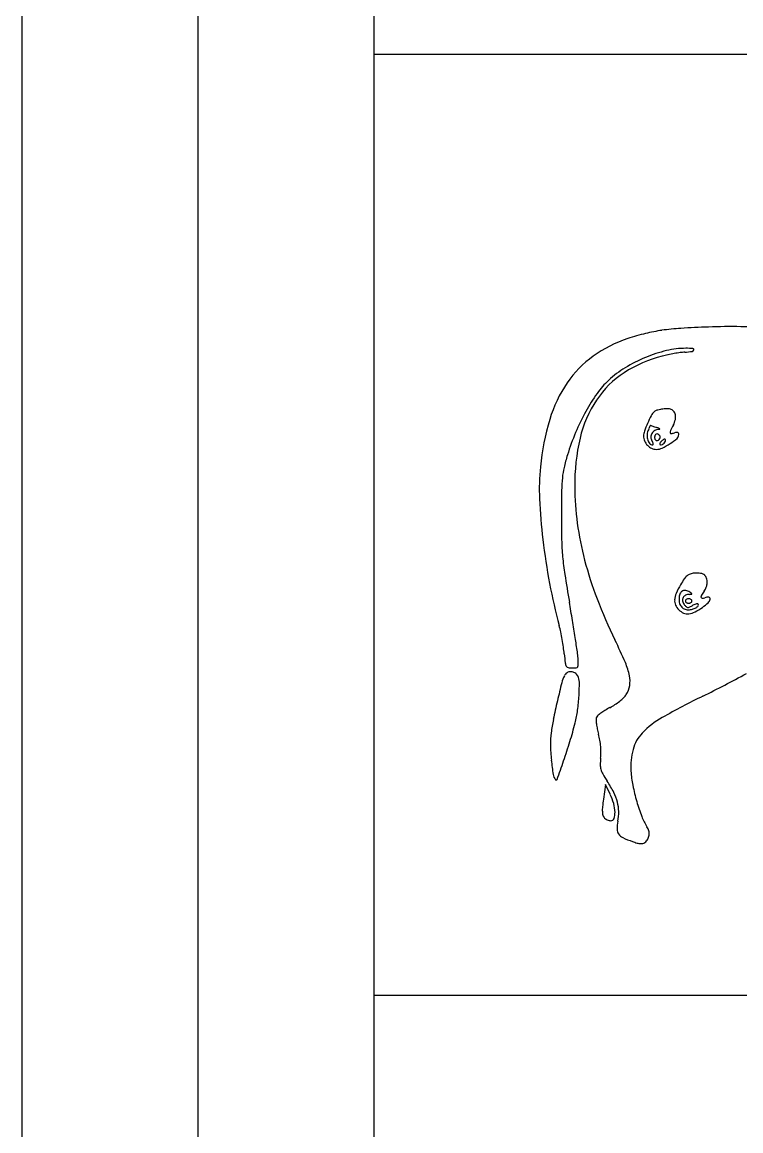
# Model space of a CAD drawing. Header units: millimetres. Extents: x 56222 to 3066687, y -650199 to -121287.
# Drawn here: x 140514.61 to 140518.69, y -185770.06 to -185763.76 of the extents above; entities that cross this region are included whole.
import ezdxf

# ---------------------------------------------------------------- set-up
doc = ezdxf.new("R2010")
doc.units = ezdxf.units.MM
doc.header["$MEASUREMENT"] = 0
doc.layers.add('$TD_AUDIT_GENERATED_(A0BDF17)', color=32, linetype='Continuous', lineweight=30)
doc.layers.add('FURNITURE', color=32, linetype='Continuous', lineweight=9)

msp = doc.modelspace()

# ---------------------------------------------------------------- linework, layer by layer
at = {"layer": '$TD_AUDIT_GENERATED_(A0BDF17)', "linetype": 'Continuous', "lineweight": 25, "ltscale": 2}
for p, q in [((140533.1086, -185763.9436), (140516.608, -185763.9436)), ((140517.9229, -185768.0939), (140517.9112, -185768.1783)), ((140517.9498, -185768.1501), (140517.9229, -185768.0939)), ((140516.608, -185769.2909), (140551.6091, -185769.2909))]:
    msp.add_line(p, q, dxfattribs=at)
for centre, radius, start, end in [((140518.3762, -185766.4343), 0.9314, 98.19646, 103.97821), ((140518.4367, -185766.8541), 1.3556, 93.6008, 98.19645), ((140518.7064, -185771.1402), 5.6502, 92.00941, 93.60083), ((140518.6303, -185768.9699), 3.4786, 88.97641, 92.00947), ((140518.647, -185768.0367), 2.5452, 85.14297, 88.97639), ((140518.2739, -185766.2454), 0.7215, 108.08386, 125.70008), ((140518.5066, -185766.9578), 1.471, 103.97827, 108.08387), ((140518.4602, -185766.4149), 0.8097, 103.54838, 112.50648), ((140518.44, -185766.4307), 0.7959, 101.70685, 104.11319), ((140518.3821, -185766.091), 0.4765, 90.22361, 103.5484), ((140518.5103, -185766.7696), 1.1421, 99.8711, 101.70682), ((140518.4959, -185766.6868), 1.058, 98.01264, 99.87105), ((140518.3961, -185765.9778), 0.342, 93.70016, 98.01264), ((140518.3339, -185765.0169), 0.6208, 273.70007, 277.59443), ((140518.3823, -185766.1371), 0.5226, 85.83023, 90.22359), ((140518.4144, -185765.6206), 0.0119, 277.59436, 344.09538), ((140518.4198, -185765.6221), 0.00624, 344.09545, 85.83027), ((140518.2071, -185766.1524), 0.6071, 125.7, 145.75171), ((140518.4206, -185766.3531), 0.716, 104.11322, 123.10239), ((140518.471, -185766.4412), 0.8381, 112.50641, 121.33682), ((140518.3313, -185766.2162), 0.5526, 123.10235, 146.16185), ((140518.3432, -185766.2312), 0.5922, 121.33683, 132.79194), ((140518.3228, -185766.2312), 0.7471, 145.75173, 163.52286), ((140518.2681, -185766.1501), 0.4817, 132.79202, 144.59185), ((140518.7355, -185766.4823), 1.0552, 144.59192, 151.1576), ((140518.4121, -185766.2704), 0.6498, 146.16187, 167.12298), ((140518.2234, -185765.999), 0.0332, 105.42108, 133.78642), ((140518.2817, -185766.2107), 0.2527, 99.06918, 105.4212), ((140518.2806, -185766.2032), 0.2452, 92.27549, 99.06924), ((140518.2738, -185766.0344), 0.0762, 76.04596, 92.27543), ((140518.2835, -185765.9954), 0.036, 41.00089, 76.04595), ((140519.0224, -185766.4381), 1.4766, 163.52293, 174.19674), ((140518.9049, -185766.5756), 1.2485, 151.15765, 157.26691), ((140518.7792, -185766.3126), 0.674, 152.13393, 156.2471), ((140518.2617, -185766.0391), 0.0886, 133.78644, 152.13382), ((140518.1958, -185765.9917), 0.1276, 332.65339, 347.24544), ((140518.2778, -185766.0004), 0.0436, 10.61335, 41.00085), ((140518.2539, -185766.0048), 0.068, 347.24552, 10.6133), ((140519.0114, -185766.6202), 1.364, 157.26693, 162.98386), ((140518.2192, -185766.1128), 0.0794, 160.28608, 179.99773), ((140518.7892, -185766.3171), 0.685, 156.24713, 160.28607), ((140518.2334, -185766.1098), 0.0738, 159.18094, 179.64446), ((140518.4721, -185766.2006), 0.3292, 156.89148, 159.18094), ((140518.3244, -185766.1375), 0.1685, 153.11308, 156.89151), ((140518.365, -185766.1581), 0.214, 150.7275, 153.11298), ((140518.1796, -185766.0542), 0.00149, 70.05707, 150.72778), ((140518.2066, -185765.9796), 0.0778, 250.05672, 251.94996), ((140520.5912, -185758.6622), 7.774, 251.95013, 252.02118), ((140518.2253, -185766.1206), 0.0445, 119.96883, 149.48108), ((140519.7629, -185761.2147), 5.0905, 252.02113, 252.14948), ((140520.6976, -185758.3122), 8.1397, 252.14946, 252.23976), ((140518.2288, -185766.1267), 0.0515, 93.50241, 119.96891), ((140518.1604, -185766.2337), 0.1782, 68.34816, 72.23978), ((140518.2248, -185766.0612), 0.014, 273.50247, 295.44818), ((140518.2207, -185766.0817), 0.0146, 44.0969, 68.3482), ((140518.2302, -185766.0726), 0.00151, 295.4481, 44.09681), ((140518.3127, -185766.0919), 0.0217, 154.70517, 187.09953), ((140518.2963, -185766.094), 0.00517, 187.09955, 276.83503), ((140519.2044, -185766.5133), 1.0079, 152.65334, 154.70516), ((140518.2853, -185766.0029), 0.0969, 276.83505, 287.60651), ((140518.3354, -185766.1606), 0.0685, 97.9675, 107.60652), ((140518.328, -185766.1076), 0.015, 68.28013, 97.9675), ((140518.3305, -185766.1014), 0.00834, 24.98578, 68.27993), ((140518.9584, -185766.3953), 1.2102, 167.12306, 180.28363), ((140518.2142, -185766.1128), 0.0744, 179.99771, 202.52553), ((140518.2195, -185766.1106), 0.0801, 202.52547, 223.83563), ((140518.2461, -185766.1099), 0.0864, 179.64438, 197.81913), ((140518.2225, -185766.1175), 0.0617, 197.81911, 219.56565), ((140518.1903, -185766.144), 0.0199, 219.56573, 269.99771), ((140518.2218, -185766.1185), 0.0404, 149.48101, 180.73928), ((140518.2218, -185766.1185), 0.0405, 180.73928, 211.98294), ((140518.1189, -185766.1828), 0.0809, 24.40799, 31.98294), ((140518.169, -185766.1601), 0.0259, 6.68626, 24.40796), ((140518.1866, -185766.158), 0.00811, 331.13557, 6.6864), ((140518.231, -185766.1202), 0.0288, 156.3333, 179.99771), ((140518.232, -185766.1202), 0.0298, 179.99771, 193.92633), ((140518.2234, -185766.1224), 0.0209, 193.92628, 212.09876), ((140518.2155, -185766.1134), 0.0118, 110.46035, 156.33329), ((140518.2179, -185766.1258), 0.0144, 212.0987, 234.34776), ((140518.214, -185766.1313), 0.00769, 234.34774, 269.99766), ((140518.2158, -185766.1143), 0.0127, 66.67692, 110.46039), ((140518.214, -185766.1193), 0.0197, 269.99772, 301.74083), ((140518.2079, -185766.1326), 0.0327, 44.99778, 66.67687), ((140518.2122, -185766.1164), 0.023, 301.74074, 329.95553), ((140518.2222, -185766.1183), 0.0125, 1.7173, 44.99774), ((140518.2347, -185766.1584), 0.00335, 163.5637, 224.99774), ((140518.2526, -185766.1637), 0.022, 148.23416, 163.56378), ((140518.2158, -185766.1185), 0.0189, 329.95565, 1.71742), ((140518.2681, -185766.1732), 0.0402, 136.77537, 148.23413), ((140518.2944, -185766.198), 0.0764, 129.68786, 136.77538), ((140518.2325, -185766.1317), 0.0323, 284.35633, 306.59881), ((140518.2979, -185766.2022), 0.0819, 122.70381, 129.68784), ((140518.0936, -185765.8583), 0.3574, 295.27354, 303.44298), ((140518.2271, -185766.1245), 0.0413, 306.59888, 325.97926), ((140518.2615, -185766.1455), 0.0145, 97.52953, 122.70393), ((140518.2601, -185766.1351), 0.00396, 39.95234, 97.52925), ((140518.2452, -185766.1367), 0.0194, 325.97916, 359.99777), ((140518.2582, -185766.1367), 0.00648, 359.99785, 39.95251), ((140518.0802, -185765.838), 0.3817, 303.44301, 310.83344), ((140518.3111, -185766.1052), 0.0286, 310.83343, 359.99771), ((140518.3222, -185766.1052), 0.0174, 359.99777, 24.98581), ((140518.7894, -185766.5523), 1.1319, 162.98387, 166.74053), ((140518.2176, -185766.1124), 0.0775, 223.83557, 245.54123), ((140518.2129, -185766.1228), 0.0661, 245.54119, 269.9978), ((140518.1903, -185766.16), 0.00391, 269.9978, 331.13552), ((140518.2129, -185766.1109), 0.078, 269.9977, 295.27354), ((140518.2384, -185766.1547), 0.00858, 224.99776, 284.35639), ((140518.7784, -185766.4133), 1.2313, 174.19673, 182.65548), ((140518.1233, -185766.3953), 0.4475, 166.74051, 174.25273), ((140518.5344, -185766.4367), 0.8607, 174.25272, 179.10655), ((140519.3381, -185766.3934), 1.5899, 180.28368, 187.80002), ((140520.7996, -185766.3196), 3.2546, 182.65541, 186.74979), ((140527.6661, -185766.5791), 9.9935, 179.10663, 179.91152), ((140523.5677, -185766.5728), 5.8951, 179.91159, 181.27017), ((140519.5198, -185766.3685), 1.7733, 187.80008, 194.72549), ((140521.2293, -185766.2687), 3.6874, 186.74979, 190.67623), ((140519.0661, -185766.6726), 1.3924, 181.27015, 185.23852), ((140519.2655, -185766.6543), 1.5926, 185.23851, 188.86961), ((140519.8016, -185766.2944), 2.0647, 194.72557, 201.11331), ((140526.7997, -185765.4786), 9.218, 188.86968, 189.86021), ((140518.4411, -185766.9725), 0.0848, 129.90683, 146.08271), ((140518.4199, -185766.9472), 0.0518, 107.66573, 129.90685), ((140518.4409, -185767.0129), 0.1208, 95.85511, 107.66568), ((140518.4416, -185767.0204), 0.1283, 87.94758, 95.85515), ((140518.4419, -185767.013), 0.1209, 79.67723, 87.9476), ((140518.446, -185766.9902), 0.0978, 70.81809, 79.67733), ((140518.4706, -185766.9198), 0.0232, 44.99776, 70.81819), ((140518.4551, -185766.9352), 0.045, 17.28784, 44.99777), ((140520.8354, -185766.343), 3.2866, 190.67626, 194.95668), ((140518.7663, -185767.1978), 0.4802, 150.1009, 156.6542), ((140518.8343, -185767.2369), 0.5587, 146.08276, 150.10084), ((140518.4134, -185766.9423), 0.0881, 322.89526, 340.2654), ((140518.4155, -185766.943), 0.0859, 340.26545, 357.96528), ((140518.4286, -185766.9435), 0.0728, 357.96528, 17.28786), ((140520.8055, -185765.9068), 3.1408, 201.11332, 205.77816), ((140518.4294, -185767.0524), 0.1133, 156.65427, 175.81277), ((140518.4377, -185767.0409), 0.0965, 173.43681, 190.52049), ((140518.4105, -185767.0378), 0.0692, 153.61642, 173.4368), ((140518.3747, -185767.02), 0.0291, 115.8161, 153.61641), ((140518.3911, -185767.0457), 0.0298, 152.27102, 189.79786), ((140518.3743, -185767.0193), 0.0284, 77.37607, 115.8161), ((140518.3922, -185767.0463), 0.0311, 115.71569, 152.27096), ((140518.401, -185767.0643), 0.0511, 90.53677, 115.71571), ((140518.3663, -185767.0553), 0.0653, 56.74797, 77.37609), ((140518.3939, -185767.059), 0.0203, 104.8401, 123.68791), ((140518.3958, -185767.0663), 0.028, 89.99765, 104.84007), ((140518.3958, -185767.0663), 0.028, 75.15541, 89.99784), ((140518.3983, -185766.7837), 0.2295, 270.53677, 273.41768), ((140518.2116, -185767.2912), 0.3474, 54.6115, 56.74789), ((140518.3978, -185767.059), 0.0203, 56.30757, 75.15539), ((140518.4119, -185767.0106), 0.00217, 273.41739, 352.7194), ((140518.411, -185767.0105), 0.00306, 352.71964, 54.61161), ((140518.4848, -185767.0274), 0.019, 148.40462, 187.37091), ((140518.4721, -185767.029), 0.00615, 187.37084, 271.30211), ((140518.7048, -185767.1627), 0.2773, 142.89525, 148.40467), ((140518.4709, -185766.9771), 0.0581, 271.30212, 287.60661), ((140518.5054, -185767.0858), 0.056, 83.78074, 107.60658), ((140518.4764, -185767.0294), 0.0433, 313.619, 345.80128), ((140518.5106, -185767.0381), 0.00795, 345.80125, 83.78071), ((140505.1648, -185769.239), 12.7412, 9.38333, 9.86026), ((140518.3804, -185767.0488), 0.0641, 175.81283, 203.04023), ((140518.4, -185767.0404), 0.0854, 203.04026, 224.99779), ((140518.401, -185767.0395), 0.0868, 224.99776, 247.15919), ((140518.397, -185767.0485), 0.0551, 190.52053, 216.51292), ((140518.3893, -185767.0541), 0.0456, 216.51296, 245.62029), ((140518.4079, -185767.0428), 0.0468, 189.79786, 216.55446), ((140518.4614, -185767.0031), 0.1134, 216.55443, 224.89141), ((140518.3938, -185767.0442), 0.0565, 245.62027, 270.41013), ((140518.3857, -185767.0509), 0.00858, 146.2793, 179.99768), ((140518.3857, -185767.0509), 0.00858, 179.9978, 213.71618), ((140518.3907, -185767.0542), 0.0147, 123.68786, 146.27924), ((140518.3907, -185767.0475), 0.0147, 213.71625, 236.30762), ((140518.3923, -185767.0719), 0.0158, 224.89146, 260.50537), ((140518.3939, -185767.0428), 0.0203, 236.30757, 255.15539), ((140518.3958, -185767.0354), 0.028, 255.15541, 269.99784), ((140518.3925, -185767.0706), 0.0172, 260.50539, 294.22378), ((140518.3936, -185767.0087), 0.0919, 270.41011, 284.70563), ((140518.3958, -185767.0354), 0.028, 269.99765, 284.84007), ((140518.3423, -185766.9592), 0.1393, 294.2238, 301.43382), ((140518.3978, -185767.0428), 0.0203, 284.84009, 303.68791), ((140518.4009, -185767.0542), 0.0147, 33.71625, 56.30762), ((140518.4009, -185767.0475), 0.0147, 303.68786, 326.27924), ((140518.406, -185767.0509), 0.00858, 359.9978, 33.71618), ((140518.406, -185767.0509), 0.00858, 326.2793, 359.99768), ((140518.4654, -185767.1606), 0.0967, 114.13057, 121.43377), ((140518.3943, -185767.0115), 0.0891, 284.70566, 299.34313), ((140518.4516, -185767.1296), 0.0628, 104.03677, 114.13057), ((140518.2831, -185766.8268), 0.3233, 297.49218, 306.32876), ((140518.4466, -185767.1097), 0.0422, 92.20599, 104.03667), ((140518.4173, -185767.0524), 0.0422, 299.34319, 321.52619), ((140518.4452, -185767.074), 0.00647, 44.99768, 92.20605), ((140518.4449, -185767.0743), 0.0069, 321.52619, 44.99778), ((140518.2825, -185766.8259), 0.3243, 306.32885, 313.61899), ((140508.3957, -185768.7051), 9.4665, 8.78746, 9.38334), ((140518.3912, -185767.0625), 0.0617, 247.15926, 275.75365), ((140518.3878, -185767.0279), 0.0965, 275.75372, 297.49209), ((140516.9902, -185767.3702), 0.6935, 11.9137, 14.95661), ((140516.2839, -185767.5192), 1.4154, 10.12899, 11.91361), ((140516.2817, -185767.5196), 1.4175, 8.34485, 10.129), ((140508.0315, -185768.7614), 9.8351, 8.30621, 8.78749), ((140514.8233, -185768.7959), 3.5025, 23.46411, 25.7781), ((140516.9867, -185767.4162), 0.705, 5.33634, 8.34488), ((140519.6258, -185767.1697), 1.9456, 185.33639, 186.89619), ((140517.3284, -185767.4041), 0.4396, 3.71034, 8.30622), ((140517.7434, -185767.3974), 0.0495, 186.8962, 208.89505), ((140517.7447, -185767.412), 0.0239, 329.14274, 1.23042), ((140516.9386, -185767.4294), 0.8302, 1.23044, 3.71033), ((140517.6843, -185767.554), 0.3836, 11.69943, 23.46405), ((140517.8707, -185767.5648), 0.2019, 153.77024, 165.85097), ((140517.7255, -185767.4932), 0.04, 120.90133, 153.77021), ((140517.7145, -185767.4133), 0.0165, 208.89507, 257.56705), ((140517.7263, -185767.4947), 0.0417, 89.02407, 120.90139), ((140517.7335, -185767.3273), 0.1045, 257.56708, 269.99769), ((140517.7263, -185767.497), 0.044, 58.19358, 89.02412), ((140517.7335, -185767.2628), 0.169, 269.99776, 277.69748), ((140517.7255, -185767.4984), 0.0456, 28.15271, 58.19359), ((140517.7545, -185767.4179), 0.0126, 277.69741, 329.14265), ((140517.6985, -185767.5128), 0.0761, 0.58258, 28.15269), ((140517.9168, -185767.5059), 0.1461, 350.07849, 11.69943), ((140515.7078, -185761.9593), 6.2764, 296.18069, 298.72406), ((140523.0896, -185768.8804), 5.5841, 165.85098, 166.9428), ((140516.6003, -185767.5239), 1.1744, 356.83959, 0.5825), ((140517.9153, -185767.5056), 0.1476, 328.6225, 350.07851), ((140516.7172, -185767.5304), 1.0574, 352.2964, 356.83959), ((140517.8139, -185767.3818), 0.3053, 308.64499, 314.38918), ((140517.9643, -185767.5355), 0.0903, 314.38907, 328.62249), ((140520.5213, -185771.7498), 4.6334, 116.1807, 119.41174), ((140521.5811, -185768.5306), 4.0356, 166.9428, 168.47899), ((140517.1476, -185767.5886), 0.623, 345.54484, 352.29645), ((140518.1589, -185768.0625), 0.4569, 117.54709, 121.50263), ((140517.7881, -185767.3515), 0.3451, 297.54704, 303.17212), ((140517.781, -185767.3407), 0.3579, 303.17206, 308.64506), ((140518.6662, -185767.9364), 1.0607, 168.47899, 172.62904), ((140517.9008, -185767.7239), 0.0315, 162.23208, 184.35219), ((140518.2615, -185767.6965), 0.3933, 184.3521, 187.84023), ((140517.8919, -185767.7211), 0.0222, 131.19334, 162.23204), ((140518.0702, -185767.9248), 0.2929, 126.48914, 131.19338), ((140518.0955, -185767.959), 0.3354, 121.50268, 126.48915), ((140518.4873, -185768.1419), 0.4917, 119.41182, 136.21355), ((140515.3176, -185767.1169), 2.5129, 343.05152, 345.54493), ((140518.3039, -185767.6906), 0.436, 187.84025, 191.60379), ((140518.4218, -185767.6664), 0.5564, 191.60376, 194.73856), ((140518.0763, -185767.8601), 0.4659, 172.62898, 181.12549), ((140514.6288, -185766.907), 3.2329, 340.98738, 343.05157), ((140517.4774, -185767.9149), 0.4201, 9.85883, 14.73854), ((140517.4675, -185767.9166), 0.4301, 5.06456, 9.85883), ((140518.2866, -185767.9495), 0.2136, 136.21356, 165.1116), ((140518.7584, -185767.8467), 1.1481, 181.12545, 185.45695), ((140517.6336, -185767.9134), 0.2639, 353.33684, 0.08616), ((140517.5013, -185767.9136), 0.3962, 0.08613, 5.06458), ((140518.453, -185767.9937), 0.3858, 165.11154, 183.67614), ((140519.1291, -185767.8113), 1.5206, 185.45698, 188.56658), ((140508.1714, -185764.6819), 10.0629, 340.35534, 340.98743), ((140518.2587, -185767.9864), 0.3654, 173.33678, 179.23533), ((140517.9833, -185767.9827), 0.09, 179.23526, 195.94216), ((140517.6788, -185768.0298), 0.0539, 188.56669, 223.45839), ((140518.0104, -185767.975), 0.1182, 195.94211, 209.8737), ((140518.6572, -185767.6034), 0.8642, 209.87372, 213.08528), ((140518.6791, -185767.9792), 0.6123, 183.67608, 191.27392), ((140517.6436, -185768.0631), 0.00534, 223.45834, 340.35539), ((140517.368, -185768.4434), 0.6746, 26.79404, 33.08537), ((140519.1796, -185767.8794), 1.1227, 191.27386, 196.10021), ((140517.6514, -185768.2931), 0.3309, 15.77165, 25.58888), ((140517.7155, -185768.2679), 0.2852, 14.82489, 26.79409), ((140518.1169, -185768.2407), 0.2117, 174.45675, 182.07749), ((140518.9155, -185768.3182), 1.014, 172.07218, 174.45675), ((140517.776, -185768.2579), 0.2014, 1.53262, 15.77175), ((140517.778, -185768.2514), 0.2206, 0.93355, 14.82495), ((140519.1318, -185767.8932), 1.073, 196.10023, 200.90779), ((140518.0013, -185768.2448), 0.096, 182.07747, 193.90358), ((140517.9409, -185768.2598), 0.0338, 193.90364, 219.68787), ((140517.9467, -185768.255), 0.0413, 219.68796, 234.24486), ((140517.9617, -185768.2342), 0.0669, 234.24494, 244.3902), ((140517.9613, -185768.235), 0.0661, 244.39022, 254.58764), ((140517.9538, -185768.262), 0.0381, 254.58764, 269.99779), ((140517.9538, -185768.281), 0.019, 269.99777, 340.22559), ((140517.8816, -185768.255), 0.0958, 340.22568, 1.53265), ((140517.7386, -185768.252), 0.26, 348.65165, 0.93349), ((140518.4125, -185768.168), 0.3029, 200.90786, 213.23152), ((140518.2317, -185768.351), 0.2429, 168.65156, 179.30799), ((140518.035, -185768.3486), 0.0462, 179.30788, 215.74161), ((140518.0917, -185768.3782), 0.0805, 14.69248, 33.23158), ((140518.1085, -185768.3738), 0.0632, 352.46184, 14.69252), ((140518.0497, -185768.338), 0.0644, 215.74165, 244.81493), ((140518.2706, -185767.8682), 0.5835, 244.81503, 250.5638), ((140518.2134, -185768.0305), 0.4114, 250.56391, 254.45575), ((140518.1299, -185768.3306), 0.0999, 254.45583, 265.59383), ((140518.1308, -185768.4041), 0.0256, 282.52868, 309.68783), ((140518.1014, -185768.3687), 0.0718, 309.68792, 329.78011), ((140518.1106, -185768.3741), 0.061, 329.78012, 352.46183), ((140518.1259, -185768.3821), 0.0482, 265.59386, 282.52871)]:
    msp.add_arc(centre, radius, start, end, dxfattribs=at)
at = {"layer": 'FURNITURE', "lineweight": 30}
for p, q in [((140515.608, -185785.0409), (140515.608, -185724.4446)), ((140516.608, -185784.0409), (140516.608, -185725.4446))]:
    msp.add_line(p, q, dxfattribs=at)
msp.add_lwpolyline([(140514.608, -185706.049), (140553.6092, -185706.049), (140553.6092, -185813.049), (140514.608, -185813.049)], close=True, dxfattribs=at)
msp.add_lwpolyline([(140515.608, -185813.049), (140515.608, -185724.4446)], dxfattribs=at)

doc.saveas('drawing.dxf')
